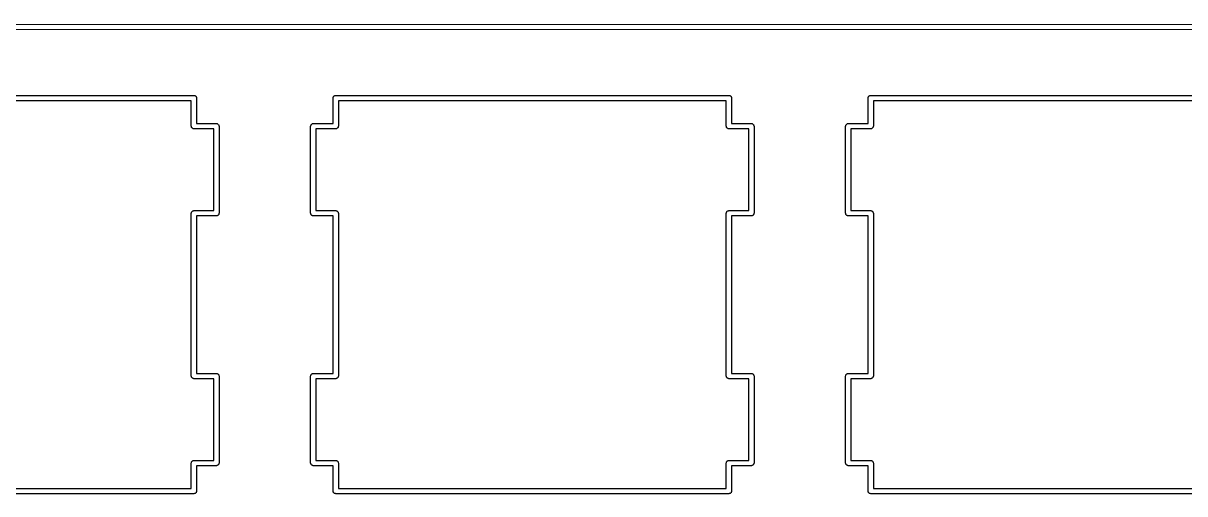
# Model space of a CAD drawing. Extents: x 0.2 to 12.2, y -4 to -0.2.
# Drawn here: x 1.358 to 2.987, y -0.851 to -0.191 of the extents above; entities that cross this region are included whole.
import ezdxf

# ---------------------------------------------------------------- set-up
doc = ezdxf.new("R2010")
doc.units = 0
doc.header["$MEASUREMENT"] = 0
doc.layers.add('BLACK', color=7, linetype='CONTINUOUS')

msp = doc.modelspace()

# ---------------------------------------------------------------- linework, layer by layer
at = {"layer": 'BLACK', "linetype": 'CONTINUOUS'}
for p, q in [((0.294999, -0.19317), (11.35, -0.19128)), ((11.35, -0.19872), (0.295001, -0.20061)), ((1.0463, -0.292579), (1.59748, -0.292579)), ((1.59748, -0.292579), (1.59804, -0.292761)), ((1.59804, -0.292761), (1.59863, -0.292761)), ((1.59863, -0.292761), (1.59911, -0.293108)), ((1.59911, -0.293108), (1.59967, -0.29329)), ((1.79411, -0.29329), (1.79467, -0.293108)), ((1.79467, -0.293108), (1.79515, -0.292761)), ((1.79515, -0.292761), (1.79574, -0.292761)), ((1.79574, -0.292761), (1.7963, -0.292579)), ((1.7963, -0.292579), (2.34748, -0.292579)), ((2.34748, -0.292579), (2.34804, -0.292761)), ((2.34804, -0.292761), (2.34863, -0.292761)), ((2.34863, -0.292761), (2.34911, -0.293108)), ((2.34911, -0.293108), (2.34967, -0.29329)), ((2.54411, -0.29329), (2.54467, -0.293108)), ((2.54467, -0.293108), (2.54515, -0.292761)), ((2.54515, -0.292761), (2.54574, -0.292761)), ((2.54574, -0.292761), (2.5463, -0.292579)), ((2.5463, -0.292579), (3.09748, -0.292579)), ((1.59376, -0.300019), (1.05002, -0.300019)), ((1.59376, -0.335669), (1.59376, -0.300019)), ((1.59967, -0.29329), (1.60001, -0.293766)), ((1.60001, -0.293766), (1.60049, -0.294113)), ((1.60049, -0.294113), (1.60067, -0.294673)), ((1.60067, -0.294673), (1.60102, -0.29515)), ((1.60102, -0.29515), (1.60102, -0.295739)), ((1.60102, -0.295739), (1.6012, -0.296299)), ((1.6012, -0.296299), (1.6012, -0.331949)), ((1.79258, -0.296299), (1.79276, -0.295739)), ((1.79258, -0.331949), (1.79258, -0.296299)), ((1.79276, -0.29515), (1.79311, -0.294673)), ((1.79276, -0.295739), (1.79276, -0.29515)), ((1.79311, -0.294673), (1.79329, -0.294113)), ((1.79329, -0.294113), (1.79377, -0.293766)), ((1.79377, -0.293766), (1.79411, -0.29329)), ((2.34376, -0.300019), (1.80002, -0.300019)), ((1.80002, -0.300019), (1.80002, -0.335669)), ((2.34376, -0.335669), (2.34376, -0.300019)), ((2.34967, -0.29329), (2.35001, -0.293766)), ((2.35001, -0.293766), (2.35049, -0.294113)), ((2.35049, -0.294113), (2.35067, -0.294673)), ((2.35067, -0.294673), (2.35102, -0.29515)), ((2.35102, -0.29515), (2.35102, -0.295739)), ((2.35102, -0.295739), (2.3512, -0.296299)), ((2.3512, -0.296299), (2.3512, -0.331949)), ((2.54258, -0.296299), (2.54276, -0.295739)), ((2.54258, -0.331949), (2.54258, -0.296299)), ((2.54276, -0.29515), (2.54311, -0.294673)), ((2.54276, -0.295739), (2.54276, -0.29515)), ((2.54311, -0.294673), (2.54329, -0.294113)), ((2.54329, -0.294113), (2.54377, -0.293766)), ((2.54377, -0.293766), (2.54411, -0.29329)), ((3.09376, -0.300019), (2.55002, -0.300019)), ((2.55002, -0.300019), (2.55002, -0.335669)), ((1.59394, -0.33623), (1.59376, -0.335669)), ((1.59394, -0.336819), (1.59394, -0.33623)), ((1.59429, -0.337295), (1.59394, -0.336819)), ((1.59447, -0.337856), (1.59429, -0.337295)), ((1.59495, -0.338202), (1.59447, -0.337856)), ((1.59529, -0.338679), (1.59495, -0.338202)), ((1.59585, -0.338861), (1.59529, -0.338679)), ((1.59633, -0.339207), (1.59585, -0.338861)), ((1.59692, -0.339207), (1.59633, -0.339207)), ((1.59748, -0.339389), (1.59692, -0.339207)), ((1.62526, -0.339389), (1.59748, -0.339389)), ((1.6012, -0.331949), (1.62898, -0.331949)), ((1.62526, -0.453997), (1.62526, -0.339389)), ((1.62898, -0.331949), (1.62954, -0.332131)), ((1.62954, -0.332131), (1.63013, -0.332131)), ((1.63013, -0.332131), (1.6306, -0.332478)), ((1.6306, -0.332478), (1.63116, -0.33266)), ((1.63116, -0.33266), (1.63151, -0.333136)), ((1.63151, -0.333136), (1.63199, -0.333483)), ((1.63199, -0.333483), (1.63217, -0.334043)), ((1.63217, -0.334043), (1.63251, -0.33452)), ((1.63251, -0.33452), (1.63251, -0.335109)), ((1.63251, -0.335109), (1.6327, -0.335669)), ((1.6327, -0.335669), (1.6327, -0.457717)), ((1.76108, -0.335669), (1.76127, -0.335109)), ((1.76108, -0.457717), (1.76108, -0.335669)), ((1.76127, -0.33452), (1.76161, -0.334043)), ((1.76127, -0.335109), (1.76127, -0.33452)), ((1.76161, -0.334043), (1.76179, -0.333483)), ((1.76179, -0.333483), (1.76227, -0.333136)), ((1.76227, -0.333136), (1.76262, -0.33266)), ((1.76262, -0.33266), (1.76318, -0.332478)), ((1.76318, -0.332478), (1.76365, -0.332131)), ((1.76365, -0.332131), (1.76424, -0.332131)), ((1.76424, -0.332131), (1.7648, -0.331949)), ((1.7648, -0.331949), (1.79258, -0.331949)), ((1.7963, -0.339389), (1.76852, -0.339389)), ((1.76852, -0.339389), (1.76852, -0.453997)), ((1.79686, -0.339207), (1.7963, -0.339389)), ((1.79745, -0.339207), (1.79686, -0.339207)), ((1.79793, -0.338861), (1.79745, -0.339207)), ((1.79849, -0.338679), (1.79793, -0.338861)), ((1.79883, -0.338202), (1.79849, -0.338679)), ((1.79931, -0.337856), (1.79883, -0.338202)), ((1.79949, -0.337295), (1.79931, -0.337856)), ((1.79984, -0.336819), (1.79949, -0.337295)), ((1.80002, -0.335669), (1.79984, -0.33623)), ((1.79984, -0.33623), (1.79984, -0.336819)), ((2.34394, -0.33623), (2.34376, -0.335669)), ((2.34394, -0.336819), (2.34394, -0.33623)), ((2.34429, -0.337295), (2.34394, -0.336819)), ((2.34447, -0.337856), (2.34429, -0.337295)), ((2.34495, -0.338202), (2.34447, -0.337856)), ((2.34529, -0.338679), (2.34495, -0.338202)), ((2.34585, -0.338861), (2.34529, -0.338679)), ((2.34633, -0.339207), (2.34585, -0.338861)), ((2.34692, -0.339207), (2.34633, -0.339207)), ((2.34748, -0.339389), (2.34692, -0.339207)), ((2.37526, -0.339389), (2.34748, -0.339389)), ((2.3512, -0.331949), (2.37898, -0.331949)), ((2.37526, -0.453997), (2.37526, -0.339389)), ((2.37898, -0.331949), (2.37954, -0.332131)), ((2.37954, -0.332131), (2.38013, -0.332131)), ((2.38013, -0.332131), (2.3806, -0.332478)), ((2.3806, -0.332478), (2.38116, -0.33266)), ((2.38116, -0.33266), (2.38151, -0.333136)), ((2.38151, -0.333136), (2.38199, -0.333483)), ((2.38199, -0.333483), (2.38217, -0.334043)), ((2.38217, -0.334043), (2.38251, -0.33452)), ((2.38251, -0.33452), (2.38251, -0.335109)), ((2.38251, -0.335109), (2.3827, -0.335669)), ((2.3827, -0.335669), (2.3827, -0.457717)), ((2.51108, -0.335669), (2.51127, -0.335109)), ((2.51108, -0.457717), (2.51108, -0.335669)), ((2.51127, -0.33452), (2.51161, -0.334043)), ((2.51127, -0.335109), (2.51127, -0.33452)), ((2.51161, -0.334043), (2.51179, -0.333483)), ((2.51179, -0.333483), (2.51227, -0.333136)), ((2.51227, -0.333136), (2.51262, -0.33266)), ((2.51262, -0.33266), (2.51318, -0.332478)), ((2.51318, -0.332478), (2.51365, -0.332131)), ((2.51365, -0.332131), (2.51424, -0.332131)), ((2.51424, -0.332131), (2.5148, -0.331949)), ((2.5148, -0.331949), (2.54258, -0.331949)), ((2.5463, -0.339389), (2.51852, -0.339389)), ((2.51852, -0.339389), (2.51852, -0.453997)), ((2.54686, -0.339207), (2.5463, -0.339389)), ((2.54745, -0.339207), (2.54686, -0.339207)), ((2.54793, -0.338861), (2.54745, -0.339207)), ((2.54849, -0.338679), (2.54793, -0.338861)), ((2.54883, -0.338202), (2.54849, -0.338679)), ((2.54931, -0.337856), (2.54883, -0.338202)), ((2.54949, -0.337295), (2.54931, -0.337856)), ((2.54984, -0.336819), (2.54949, -0.337295)), ((2.55002, -0.335669), (2.54984, -0.33623)), ((2.54984, -0.33623), (2.54984, -0.336819)), ((1.59429, -0.45609), (1.59447, -0.45553)), ((1.59447, -0.45553), (1.59495, -0.455184)), ((1.59495, -0.455184), (1.59529, -0.454707)), ((1.59529, -0.454707), (1.59585, -0.454525)), ((1.59585, -0.454525), (1.59633, -0.454179)), ((1.59633, -0.454179), (1.59692, -0.454179)), ((1.59692, -0.454179), (1.59748, -0.453997)), ((1.59748, -0.453997), (1.62526, -0.453997)), ((1.76852, -0.453997), (1.7963, -0.453997)), ((1.7963, -0.453997), (1.79686, -0.454179)), ((1.79686, -0.454179), (1.79745, -0.454179)), ((1.79745, -0.454179), (1.79793, -0.454525)), ((1.79793, -0.454525), (1.79849, -0.454707)), ((1.79849, -0.454707), (1.79883, -0.455184)), ((1.79883, -0.455184), (1.79931, -0.45553)), ((1.79931, -0.45553), (1.79949, -0.45609)), ((2.34429, -0.45609), (2.34447, -0.45553)), ((2.34447, -0.45553), (2.34495, -0.455184)), ((2.34495, -0.455184), (2.34529, -0.454707)), ((2.34529, -0.454707), (2.34585, -0.454525)), ((2.34585, -0.454525), (2.34633, -0.454179)), ((2.34633, -0.454179), (2.34692, -0.454179)), ((2.34692, -0.454179), (2.34748, -0.453997)), ((2.34748, -0.453997), (2.37526, -0.453997)), ((2.51852, -0.453997), (2.5463, -0.453997)), ((2.5463, -0.453997), (2.54686, -0.454179)), ((2.54686, -0.454179), (2.54745, -0.454179)), ((2.54745, -0.454179), (2.54793, -0.454525)), ((2.54793, -0.454525), (2.54849, -0.454707)), ((2.54849, -0.454707), (2.54883, -0.455184)), ((2.54883, -0.455184), (2.54931, -0.45553)), ((2.54931, -0.45553), (2.54949, -0.45609)), ((1.59376, -0.457717), (1.59394, -0.457156)), ((1.59376, -0.686063), (1.59376, -0.457717)), ((1.59394, -0.456567), (1.59429, -0.45609)), ((1.59394, -0.457156), (1.59394, -0.456567)), ((1.62898, -0.461437), (1.6012, -0.461437)), ((1.6012, -0.461437), (1.6012, -0.682343)), ((1.62954, -0.461254), (1.62898, -0.461437)), ((1.63013, -0.461254), (1.62954, -0.461254)), ((1.6306, -0.460908), (1.63013, -0.461254)), ((1.63116, -0.460726), (1.6306, -0.460908)), ((1.63151, -0.460249), (1.63116, -0.460726)), ((1.63199, -0.459903), (1.63151, -0.460249)), ((1.63217, -0.459343), (1.63199, -0.459903)), ((1.63251, -0.458866), (1.63217, -0.459343)), ((1.6327, -0.457717), (1.63251, -0.458277)), ((1.63251, -0.458277), (1.63251, -0.458866)), ((1.76127, -0.458277), (1.76108, -0.457717)), ((1.76127, -0.458866), (1.76127, -0.458277)), ((1.76161, -0.459343), (1.76127, -0.458866)), ((1.76179, -0.459903), (1.76161, -0.459343)), ((1.76227, -0.460249), (1.76179, -0.459903)), ((1.76262, -0.460726), (1.76227, -0.460249)), ((1.76318, -0.460908), (1.76262, -0.460726)), ((1.76365, -0.461254), (1.76318, -0.460908)), ((1.76424, -0.461254), (1.76365, -0.461254)), ((1.7648, -0.461437), (1.76424, -0.461254)), ((1.79258, -0.461437), (1.7648, -0.461437)), ((1.79258, -0.682343), (1.79258, -0.461437)), ((1.79949, -0.45609), (1.79984, -0.456567)), ((1.79984, -0.456567), (1.79984, -0.457156)), ((1.79984, -0.457156), (1.80002, -0.457717)), ((1.80002, -0.457717), (1.80002, -0.686063)), ((2.34376, -0.457717), (2.34394, -0.457156)), ((2.34376, -0.686063), (2.34376, -0.457717)), ((2.34394, -0.456567), (2.34429, -0.45609)), ((2.34394, -0.457156), (2.34394, -0.456567)), ((2.37898, -0.461437), (2.3512, -0.461437)), ((2.3512, -0.461437), (2.3512, -0.682343)), ((2.37954, -0.461254), (2.37898, -0.461437)), ((2.38013, -0.461254), (2.37954, -0.461254)), ((2.3806, -0.460908), (2.38013, -0.461254)), ((2.38116, -0.460726), (2.3806, -0.460908)), ((2.38151, -0.460249), (2.38116, -0.460726)), ((2.38199, -0.459903), (2.38151, -0.460249)), ((2.38217, -0.459343), (2.38199, -0.459903)), ((2.38251, -0.458866), (2.38217, -0.459343)), ((2.3827, -0.457717), (2.38251, -0.458277)), ((2.38251, -0.458277), (2.38251, -0.458866)), ((2.51127, -0.458277), (2.51108, -0.457717)), ((2.51127, -0.458866), (2.51127, -0.458277)), ((2.51161, -0.459343), (2.51127, -0.458866)), ((2.51179, -0.459903), (2.51161, -0.459343)), ((2.51227, -0.460249), (2.51179, -0.459903)), ((2.51262, -0.460726), (2.51227, -0.460249)), ((2.51318, -0.460908), (2.51262, -0.460726)), ((2.51365, -0.461254), (2.51318, -0.460908)), ((2.51424, -0.461254), (2.51365, -0.461254)), ((2.5148, -0.461437), (2.51424, -0.461254)), ((2.54258, -0.461437), (2.5148, -0.461437)), ((2.54258, -0.682343), (2.54258, -0.461437)), ((2.54949, -0.45609), (2.54984, -0.456567)), ((2.54984, -0.456567), (2.54984, -0.457156)), ((2.54984, -0.457156), (2.55002, -0.457717)), ((2.55002, -0.457717), (2.55002, -0.686063)), ((1.6012, -0.682343), (1.62898, -0.682343)), ((1.62898, -0.682343), (1.62954, -0.682525)), ((1.62954, -0.682525), (1.63013, -0.682525)), ((1.63013, -0.682525), (1.6306, -0.682871)), ((1.6306, -0.682871), (1.63116, -0.683054)), ((1.63116, -0.683054), (1.63151, -0.68353)), ((1.63151, -0.68353), (1.63199, -0.683876)), ((1.63199, -0.683876), (1.63217, -0.684437)), ((1.76161, -0.684437), (1.76179, -0.683876)), ((1.76179, -0.683876), (1.76227, -0.68353)), ((1.76227, -0.68353), (1.76262, -0.683054)), ((1.76262, -0.683054), (1.76318, -0.682871)), ((1.76318, -0.682871), (1.76365, -0.682525)), ((1.76365, -0.682525), (1.76424, -0.682525)), ((1.76424, -0.682525), (1.7648, -0.682343)), ((1.7648, -0.682343), (1.79258, -0.682343)), ((2.3512, -0.682343), (2.37898, -0.682343)), ((2.37898, -0.682343), (2.37954, -0.682525)), ((2.37954, -0.682525), (2.38013, -0.682525)), ((2.38013, -0.682525), (2.3806, -0.682871)), ((2.3806, -0.682871), (2.38116, -0.683054)), ((2.38116, -0.683054), (2.38151, -0.68353)), ((2.38151, -0.68353), (2.38199, -0.683876)), ((2.38199, -0.683876), (2.38217, -0.684437)), ((2.51161, -0.684437), (2.51179, -0.683876)), ((2.51179, -0.683876), (2.51227, -0.68353)), ((2.51227, -0.68353), (2.51262, -0.683054)), ((2.51262, -0.683054), (2.51318, -0.682871)), ((2.51318, -0.682871), (2.51365, -0.682525)), ((2.51365, -0.682525), (2.51424, -0.682525)), ((2.51424, -0.682525), (2.5148, -0.682343)), ((2.5148, -0.682343), (2.54258, -0.682343)), ((1.59394, -0.686623), (1.59376, -0.686063)), ((1.59394, -0.687213), (1.59394, -0.686623)), ((1.59429, -0.687689), (1.59394, -0.687213)), ((1.59447, -0.68825), (1.59429, -0.687689)), ((1.59495, -0.688596), (1.59447, -0.68825)), ((1.59529, -0.689073), (1.59495, -0.688596)), ((1.59585, -0.689255), (1.59529, -0.689073)), ((1.59633, -0.689601), (1.59585, -0.689255)), ((1.59692, -0.689601), (1.59633, -0.689601)), ((1.59748, -0.689783), (1.59692, -0.689601)), ((1.62526, -0.689783), (1.59748, -0.689783)), ((1.62526, -0.80439), (1.62526, -0.689783)), ((1.63217, -0.684437), (1.63251, -0.684914)), ((1.63251, -0.684914), (1.63251, -0.685503)), ((1.63251, -0.685503), (1.6327, -0.686063)), ((1.6327, -0.686063), (1.6327, -0.80811)), ((1.76108, -0.686063), (1.76127, -0.685503)), ((1.76108, -0.80811), (1.76108, -0.686063)), ((1.76127, -0.684914), (1.76161, -0.684437)), ((1.76127, -0.685503), (1.76127, -0.684914)), ((1.7963, -0.689783), (1.76852, -0.689783)), ((1.76852, -0.689783), (1.76852, -0.80439)), ((1.79686, -0.689601), (1.7963, -0.689783)), ((1.79745, -0.689601), (1.79686, -0.689601)), ((1.79793, -0.689255), (1.79745, -0.689601)), ((1.79849, -0.689073), (1.79793, -0.689255)), ((1.79883, -0.688596), (1.79849, -0.689073)), ((1.79931, -0.68825), (1.79883, -0.688596)), ((1.79949, -0.687689), (1.79931, -0.68825)), ((1.79984, -0.687213), (1.79949, -0.687689)), ((1.80002, -0.686063), (1.79984, -0.686623)), ((1.79984, -0.686623), (1.79984, -0.687213)), ((2.34394, -0.686623), (2.34376, -0.686063)), ((2.34394, -0.687213), (2.34394, -0.686623)), ((2.34429, -0.687689), (2.34394, -0.687213)), ((2.34447, -0.68825), (2.34429, -0.687689)), ((2.34495, -0.688596), (2.34447, -0.68825)), ((2.34529, -0.689073), (2.34495, -0.688596)), ((2.34585, -0.689255), (2.34529, -0.689073)), ((2.34633, -0.689601), (2.34585, -0.689255)), ((2.34692, -0.689601), (2.34633, -0.689601)), ((2.34748, -0.689783), (2.34692, -0.689601)), ((2.37526, -0.689783), (2.34748, -0.689783)), ((2.37526, -0.80439), (2.37526, -0.689783)), ((2.38217, -0.684437), (2.38251, -0.684914)), ((2.38251, -0.684914), (2.38251, -0.685503)), ((2.38251, -0.685503), (2.3827, -0.686063)), ((2.3827, -0.686063), (2.3827, -0.80811)), ((2.51108, -0.686063), (2.51127, -0.685503)), ((2.51108, -0.80811), (2.51108, -0.686063)), ((2.51127, -0.684914), (2.51161, -0.684437)), ((2.51127, -0.685503), (2.51127, -0.684914)), ((2.5463, -0.689783), (2.51852, -0.689783)), ((2.51852, -0.689783), (2.51852, -0.80439)), ((2.54686, -0.689601), (2.5463, -0.689783)), ((2.54745, -0.689601), (2.54686, -0.689601)), ((2.54793, -0.689255), (2.54745, -0.689601)), ((2.54849, -0.689073), (2.54793, -0.689255)), ((2.54883, -0.688596), (2.54849, -0.689073)), ((2.54931, -0.68825), (2.54883, -0.688596)), ((2.54949, -0.687689), (2.54931, -0.68825)), ((2.54984, -0.687213), (2.54949, -0.687689)), ((2.55002, -0.686063), (2.54984, -0.686623)), ((2.54984, -0.686623), (2.54984, -0.687213)), ((1.59376, -0.80811), (1.59394, -0.80755)), ((1.59376, -0.84376), (1.59376, -0.80811)), ((1.59394, -0.806961), (1.59429, -0.806484)), ((1.59394, -0.80755), (1.59394, -0.806961)), ((1.59429, -0.806484), (1.59447, -0.805924)), ((1.59447, -0.805924), (1.59495, -0.805577)), ((1.59495, -0.805577), (1.59529, -0.805101)), ((1.59529, -0.805101), (1.59585, -0.804919)), ((1.59585, -0.804919), (1.59633, -0.804572)), ((1.59633, -0.804572), (1.59692, -0.804572)), ((1.59692, -0.804572), (1.59748, -0.80439)), ((1.59748, -0.80439), (1.62526, -0.80439)), ((1.62898, -0.81183), (1.6012, -0.81183)), ((1.6012, -0.81183), (1.6012, -0.84748)), ((1.62954, -0.811648), (1.62898, -0.81183)), ((1.63013, -0.811648), (1.62954, -0.811648)), ((1.6306, -0.811302), (1.63013, -0.811648)), ((1.63116, -0.81112), (1.6306, -0.811302)), ((1.63151, -0.810643), (1.63116, -0.81112)), ((1.63199, -0.810297), (1.63151, -0.810643)), ((1.63217, -0.809736), (1.63199, -0.810297)), ((1.63251, -0.80926), (1.63217, -0.809736)), ((1.6327, -0.80811), (1.63251, -0.808671)), ((1.63251, -0.808671), (1.63251, -0.80926)), ((1.76127, -0.808671), (1.76108, -0.80811)), ((1.76127, -0.80926), (1.76127, -0.808671)), ((1.76161, -0.809736), (1.76127, -0.80926)), ((1.76179, -0.810297), (1.76161, -0.809736)), ((1.76227, -0.810643), (1.76179, -0.810297)), ((1.76262, -0.81112), (1.76227, -0.810643)), ((1.76318, -0.811302), (1.76262, -0.81112)), ((1.76365, -0.811648), (1.76318, -0.811302)), ((1.76424, -0.811648), (1.76365, -0.811648)), ((1.7648, -0.81183), (1.76424, -0.811648)), ((1.79258, -0.81183), (1.7648, -0.81183)), ((1.76852, -0.80439), (1.7963, -0.80439)), ((1.79258, -0.84748), (1.79258, -0.81183)), ((1.7963, -0.80439), (1.79686, -0.804572)), ((1.79686, -0.804572), (1.79745, -0.804572)), ((1.79745, -0.804572), (1.79793, -0.804919)), ((1.79793, -0.804919), (1.79849, -0.805101)), ((1.79849, -0.805101), (1.79883, -0.805577)), ((1.79883, -0.805577), (1.79931, -0.805924)), ((1.79931, -0.805924), (1.79949, -0.806484)), ((1.79949, -0.806484), (1.79984, -0.806961)), ((1.79984, -0.806961), (1.79984, -0.80755)), ((1.79984, -0.80755), (1.80002, -0.80811)), ((1.80002, -0.80811), (1.80002, -0.84376)), ((2.34376, -0.80811), (2.34394, -0.80755)), ((2.34376, -0.84376), (2.34376, -0.80811)), ((2.34394, -0.806961), (2.34429, -0.806484)), ((2.34394, -0.80755), (2.34394, -0.806961)), ((2.34429, -0.806484), (2.34447, -0.805924)), ((2.34447, -0.805924), (2.34495, -0.805577)), ((2.34495, -0.805577), (2.34529, -0.805101)), ((2.34529, -0.805101), (2.34585, -0.804919)), ((2.34585, -0.804919), (2.34633, -0.804572)), ((2.34633, -0.804572), (2.34692, -0.804572)), ((2.34692, -0.804572), (2.34748, -0.80439)), ((2.34748, -0.80439), (2.37526, -0.80439)), ((2.37898, -0.81183), (2.3512, -0.81183)), ((2.3512, -0.81183), (2.3512, -0.84748)), ((2.37954, -0.811648), (2.37898, -0.81183)), ((2.38013, -0.811648), (2.37954, -0.811648)), ((2.3806, -0.811302), (2.38013, -0.811648)), ((2.38116, -0.81112), (2.3806, -0.811302)), ((2.38151, -0.810643), (2.38116, -0.81112)), ((2.38199, -0.810297), (2.38151, -0.810643)), ((2.38217, -0.809736), (2.38199, -0.810297)), ((2.38251, -0.80926), (2.38217, -0.809736)), ((2.3827, -0.80811), (2.38251, -0.808671)), ((2.38251, -0.808671), (2.38251, -0.80926)), ((2.51127, -0.808671), (2.51108, -0.80811)), ((2.51127, -0.80926), (2.51127, -0.808671)), ((2.51161, -0.809736), (2.51127, -0.80926)), ((2.51179, -0.810297), (2.51161, -0.809736)), ((2.51227, -0.810643), (2.51179, -0.810297)), ((2.51262, -0.81112), (2.51227, -0.810643)), ((2.51318, -0.811302), (2.51262, -0.81112)), ((2.51365, -0.811648), (2.51318, -0.811302)), ((2.51424, -0.811648), (2.51365, -0.811648)), ((2.5148, -0.81183), (2.51424, -0.811648)), ((2.54258, -0.81183), (2.5148, -0.81183)), ((2.51852, -0.80439), (2.5463, -0.80439)), ((2.54258, -0.84748), (2.54258, -0.81183)), ((2.5463, -0.80439), (2.54686, -0.804572)), ((2.54686, -0.804572), (2.54745, -0.804572)), ((2.54745, -0.804572), (2.54793, -0.804919)), ((2.54793, -0.804919), (2.54849, -0.805101)), ((2.54849, -0.805101), (2.54883, -0.805577)), ((2.54883, -0.805577), (2.54931, -0.805924)), ((2.54931, -0.805924), (2.54949, -0.806484)), ((2.54949, -0.806484), (2.54984, -0.806961)), ((2.54984, -0.806961), (2.54984, -0.80755)), ((2.54984, -0.80755), (2.55002, -0.80811)), ((2.55002, -0.80811), (2.55002, -0.84376)), ((1.05002, -0.84376), (1.59376, -0.84376)), ((1.80002, -0.84376), (2.34376, -0.84376)), ((2.55002, -0.84376), (3.09376, -0.84376)), ((1.59748, -0.8512), (1.0463, -0.8512)), ((1.59804, -0.851018), (1.59748, -0.8512)), ((1.59863, -0.851018), (1.59804, -0.851018)), ((1.59911, -0.850672), (1.59863, -0.851018)), ((1.59967, -0.85049), (1.59911, -0.850672)), ((1.60001, -0.850013), (1.59967, -0.85049)), ((1.60049, -0.849667), (1.60001, -0.850013)), ((1.60067, -0.849106), (1.60049, -0.849667)), ((1.60102, -0.84863), (1.60067, -0.849106)), ((1.6012, -0.84748), (1.60102, -0.848041)), ((1.60102, -0.848041), (1.60102, -0.84863)), ((1.79276, -0.848041), (1.79258, -0.84748)), ((1.79276, -0.84863), (1.79276, -0.848041)), ((1.79311, -0.849106), (1.79276, -0.84863)), ((1.79329, -0.849667), (1.79311, -0.849106)), ((1.79377, -0.850013), (1.79329, -0.849667)), ((1.79411, -0.85049), (1.79377, -0.850013)), ((1.79467, -0.850672), (1.79411, -0.85049)), ((1.79515, -0.851018), (1.79467, -0.850672)), ((1.79574, -0.851018), (1.79515, -0.851018)), ((1.7963, -0.8512), (1.79574, -0.851018)), ((2.34748, -0.8512), (1.7963, -0.8512)), ((2.34804, -0.851018), (2.34748, -0.8512)), ((2.34863, -0.851018), (2.34804, -0.851018)), ((2.34911, -0.850672), (2.34863, -0.851018)), ((2.34967, -0.85049), (2.34911, -0.850672)), ((2.35001, -0.850013), (2.34967, -0.85049)), ((2.35049, -0.849667), (2.35001, -0.850013)), ((2.35067, -0.849106), (2.35049, -0.849667)), ((2.35102, -0.84863), (2.35067, -0.849106)), ((2.3512, -0.84748), (2.35102, -0.848041)), ((2.35102, -0.848041), (2.35102, -0.84863)), ((2.54276, -0.848041), (2.54258, -0.84748)), ((2.54276, -0.84863), (2.54276, -0.848041)), ((2.54311, -0.849106), (2.54276, -0.84863)), ((2.54329, -0.849667), (2.54311, -0.849106)), ((2.54377, -0.850013), (2.54329, -0.849667)), ((2.54411, -0.85049), (2.54377, -0.850013)), ((2.54467, -0.850672), (2.54411, -0.85049)), ((2.54515, -0.851018), (2.54467, -0.850672)), ((2.54574, -0.851018), (2.54515, -0.851018)), ((2.5463, -0.8512), (2.54574, -0.851018)), ((3.09748, -0.8512), (2.5463, -0.8512))]:
    msp.add_line(p, q, dxfattribs=at)

doc.saveas('drawing.dxf')
